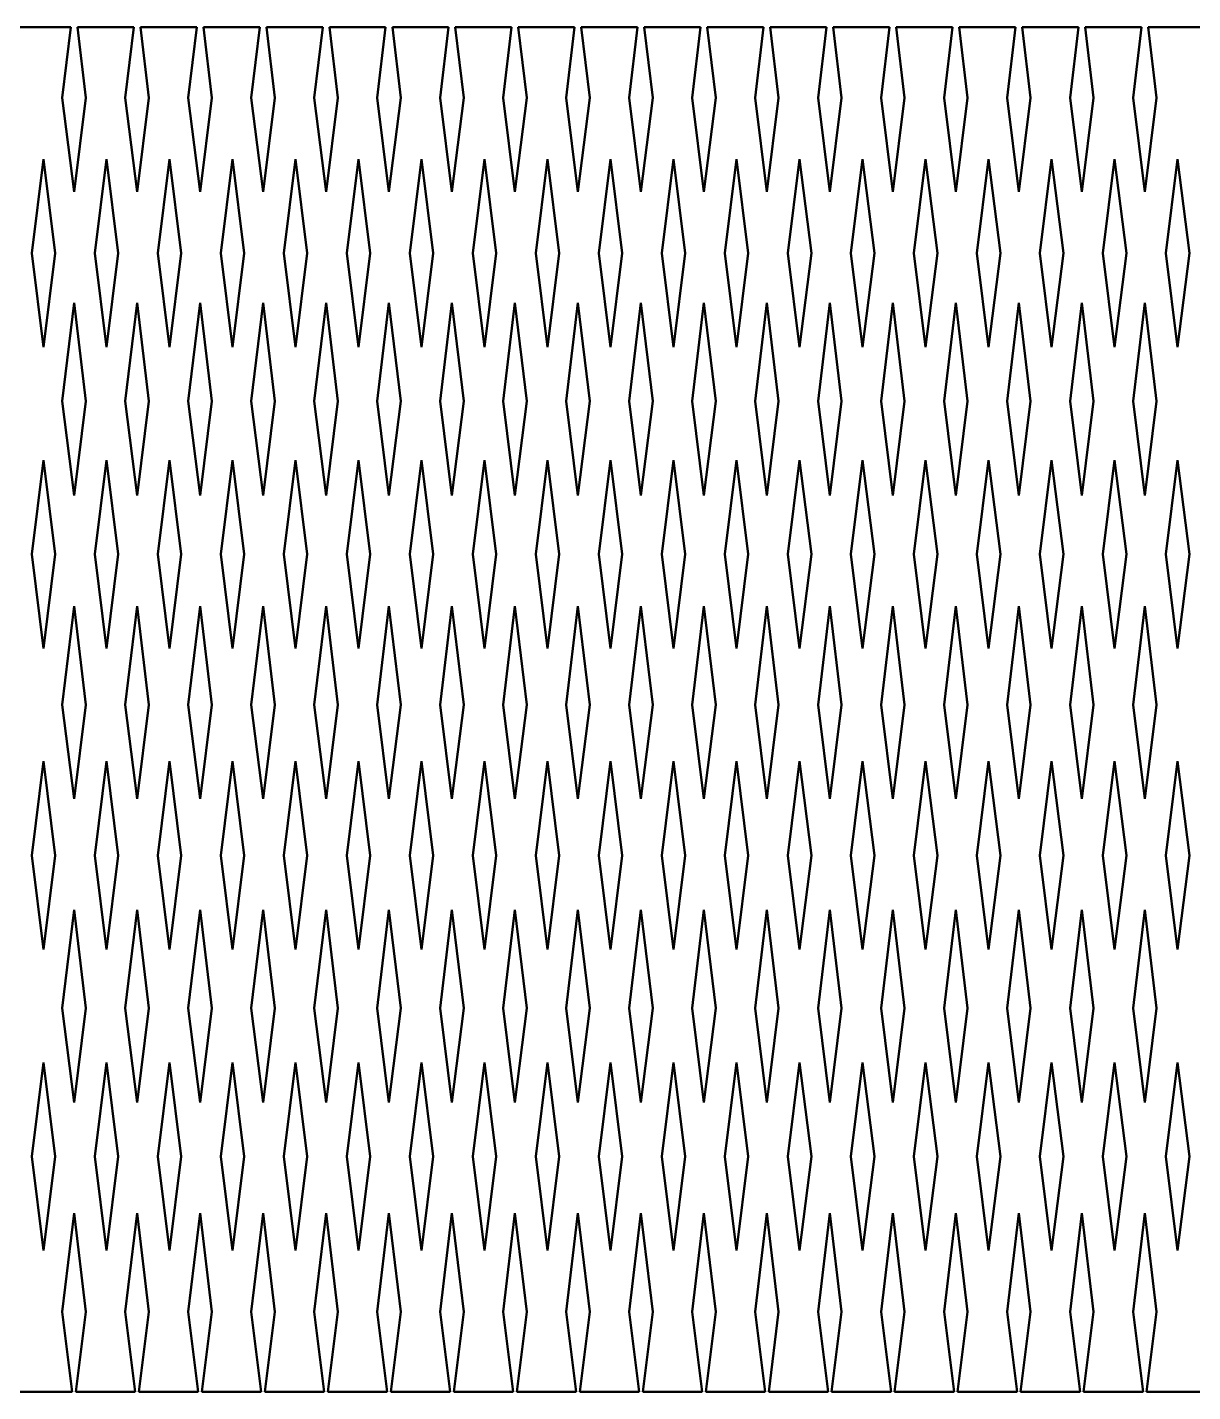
# Model space of a CAD drawing. Header units: millimetres. Extents: x 44 to 544, y 163 to 308.
# Drawn here: x 168.1 to 292, y 163.1 to 308.1 of the extents above; entities that cross this region are included whole.
import ezdxf

# ---------------------------------------------------------------- set-up
doc = ezdxf.new("R2010")
doc.units = ezdxf.units.MM
doc.header["$LTSCALE"] = 0.75
doc.layers.add('Visible', color=7, linetype='Continuous', lineweight=50)

msp = doc.modelspace()

# ---------------------------------------------------------------- linework, layer by layer
at = {"layer": 'Visible', "extrusion": (-1e-16, -1, 0)}
for p, q in [((172.724586, 308.062546), (166.739106, 308.062546)), ((171.829819, 300.562546), (172.724586, 308.062546)), ((173.435052, 308.062546), (174.329819, 300.562546)), ((179.420532, 308.062546), (173.435052, 308.062546)), ((178.525765, 300.562546), (179.420532, 308.062546)), ((180.130997, 308.062546), (181.025765, 300.562546)), ((186.116478, 308.062546), (180.130997, 308.062546)), ((185.221711, 300.562546), (186.116478, 308.062546)), ((186.826943, 308.062546), (187.721711, 300.562546)), ((192.812424, 308.062546), (186.826943, 308.062546)), ((191.917657, 300.562546), (192.812424, 308.062546)), ((193.522889, 308.062546), (194.417657, 300.562546)), ((199.50837, 308.062546), (193.522889, 308.062546)), ((198.613603, 300.562546), (199.50837, 308.062546)), ((200.218835, 308.062546), (201.113603, 300.562546)), ((206.204316, 308.062546), (200.218835, 308.062546)), ((205.309549, 300.562546), (206.204316, 308.062546)), ((206.914781, 308.062546), (207.809549, 300.562546)), ((212.900262, 308.062546), (206.914781, 308.062546)), ((212.005494, 300.562546), (212.900262, 308.062546)), ((213.610727, 308.062546), (214.505494, 300.562546)), ((219.596208, 308.062546), (213.610727, 308.062546)), ((218.70144, 300.562546), (219.596208, 308.062546)), ((220.306673, 308.062546), (221.20144, 300.562546)), ((226.292154, 308.062546), (220.306673, 308.062546)), ((225.397386, 300.562546), (226.292154, 308.062546)), ((227.002619, 308.062546), (227.897386, 300.562546)), ((232.9881, 308.062546), (227.002619, 308.062546)), ((232.093332, 300.562546), (232.9881, 308.062546)), ((233.698565, 308.062546), (234.593332, 300.562546)), ((239.684045, 308.062546), (233.698565, 308.062546)), ((238.789278, 300.562546), (239.684045, 308.062546)), ((240.394511, 308.062546), (241.289278, 300.562546)), ((246.379991, 308.062546), (240.394511, 308.062546)), ((245.485224, 300.562546), (246.379991, 308.062546)), ((247.090457, 308.062546), (247.985224, 300.562546)), ((253.075937, 308.062546), (247.090457, 308.062546)), ((252.18117, 300.562546), (253.075937, 308.062546)), ((253.786403, 308.062546), (254.68117, 300.562546)), ((259.771883, 308.062546), (253.786403, 308.062546)), ((258.877116, 300.562546), (259.771883, 308.062546)), ((260.482349, 308.062546), (261.377116, 300.562546)), ((266.467829, 308.062546), (260.482349, 308.062546)), ((265.573062, 300.562546), (266.467829, 308.062546)), ((267.178295, 308.062546), (268.073062, 300.562546)), ((273.163775, 308.062546), (267.178295, 308.062546)), ((272.269008, 300.562546), (273.163775, 308.062546)), ((273.874241, 308.062546), (274.769008, 300.562546)), ((279.859721, 308.062546), (273.874241, 308.062546)), ((278.964954, 300.562546), (279.859721, 308.062546)), ((280.570187, 308.062546), (281.464954, 300.562546)), ((286.555667, 308.062546), (280.570187, 308.062546)), ((285.6609, 300.562546), (286.555667, 308.062546)), ((287.266133, 308.062546), (288.1609, 300.562546)), ((293.251613, 308.062546), (287.266133, 308.062546)), ((173.079819, 290.562546), (171.829819, 300.562546)), ((174.329819, 300.562546), (173.079819, 290.562546)), ((179.775765, 290.562546), (178.525765, 300.562546)), ((181.025765, 300.562546), (179.775765, 290.562546)), ((186.471711, 290.562546), (185.221711, 300.562546)), ((187.721711, 300.562546), (186.471711, 290.562546)), ((193.167657, 290.562546), (191.917657, 300.562546)), ((194.417657, 300.562546), (193.167657, 290.562546)), ((199.863603, 290.562546), (198.613603, 300.562546)), ((201.113603, 300.562546), (199.863603, 290.562546)), ((206.559549, 290.562546), (205.309549, 300.562546)), ((207.809549, 300.562546), (206.559549, 290.562546)), ((213.255494, 290.562546), (212.005494, 300.562546)), ((214.505494, 300.562546), (213.255494, 290.562546)), ((219.95144, 290.562546), (218.70144, 300.562546)), ((221.20144, 300.562546), (219.95144, 290.562546)), ((226.647386, 290.562546), (225.397386, 300.562546)), ((227.897386, 300.562546), (226.647386, 290.562546)), ((233.343332, 290.562546), (232.093332, 300.562546)), ((234.593332, 300.562546), (233.343332, 290.562546)), ((240.039278, 290.562546), (238.789278, 300.562546)), ((241.289278, 300.562546), (240.039278, 290.562546)), ((246.735224, 290.562546), (245.485224, 300.562546)), ((247.985224, 300.562546), (246.735224, 290.562546)), ((253.43117, 290.562546), (252.18117, 300.562546)), ((254.68117, 300.562546), (253.43117, 290.562546)), ((260.127116, 290.562546), (258.877116, 300.562546)), ((261.377116, 300.562546), (260.127116, 290.562546)), ((266.823062, 290.562546), (265.573062, 300.562546)), ((268.073062, 300.562546), (266.823062, 290.562546)), ((273.519008, 290.562546), (272.269008, 300.562546)), ((274.769008, 300.562546), (273.519008, 290.562546)), ((280.214954, 290.562546), (278.964954, 300.562546)), ((281.464954, 300.562546), (280.214954, 290.562546)), ((286.9109, 290.562546), (285.6609, 300.562546)), ((288.1609, 300.562546), (286.9109, 290.562546)), ((168.575617, 284.062546), (169.825617, 294.062546)), ((169.825617, 294.062546), (171.075617, 284.062546)), ((175.274247, 284.062546), (176.524247, 294.062546)), ((176.524247, 294.062546), (177.774247, 284.062546)), ((181.972877, 284.062546), (183.222877, 294.062546)), ((183.222877, 294.062546), (184.472877, 284.062546)), ((188.671507, 284.062546), (189.921507, 294.062546)), ((189.921507, 294.062546), (191.171507, 284.062546)), ((195.370137, 284.062546), (196.620137, 294.062546)), ((196.620137, 294.062546), (197.870137, 284.062546)), ((202.068767, 284.062546), (203.318767, 294.062546)), ((203.318767, 294.062546), (204.568767, 284.062546)), ((208.767397, 284.062546), (210.017397, 294.062546)), ((210.017397, 294.062546), (211.267397, 284.062546)), ((215.466028, 284.062546), (216.716028, 294.062546)), ((216.716028, 294.062546), (217.966028, 284.062546)), ((222.164658, 284.062546), (223.414658, 294.062546)), ((223.414658, 294.062546), (224.664658, 284.062546)), ((228.863288, 284.062546), (230.113288, 294.062546)), ((230.113288, 294.062546), (231.363288, 284.062546)), ((235.561918, 284.062546), (236.811918, 294.062546)), ((236.811918, 294.062546), (238.061918, 284.062546)), ((242.260548, 284.062546), (243.510548, 294.062546)), ((243.510548, 294.062546), (244.760548, 284.062546)), ((248.959178, 284.062546), (250.209178, 294.062546)), ((250.209178, 294.062546), (251.459178, 284.062546)), ((255.657808, 284.062546), (256.907808, 294.062546)), ((256.907808, 294.062546), (258.157808, 284.062546)), ((262.356439, 284.062546), (263.606439, 294.062546)), ((263.606439, 294.062546), (264.856439, 284.062546)), ((269.055069, 284.062546), (270.305069, 294.062546)), ((270.305069, 294.062546), (271.555069, 284.062546)), ((275.753699, 284.062546), (277.003699, 294.062546)), ((277.003699, 294.062546), (278.253699, 284.062546)), ((282.452329, 284.062546), (283.702329, 294.062546)), ((283.702329, 294.062546), (284.952329, 284.062546)), ((289.150959, 284.062546), (290.400959, 294.062546)), ((290.400959, 294.062546), (291.650959, 284.062546)), ((169.825617, 274.062546), (168.575617, 284.062546)), ((171.075617, 284.062546), (169.825617, 274.062546)), ((176.524247, 274.062546), (175.274247, 284.062546)), ((177.774247, 284.062546), (176.524247, 274.062546)), ((183.222877, 274.062546), (181.972877, 284.062546)), ((184.472877, 284.062546), (183.222877, 274.062546)), ((189.921507, 274.062546), (188.671507, 284.062546)), ((191.171507, 284.062546), (189.921507, 274.062546)), ((196.620137, 274.062546), (195.370137, 284.062546)), ((197.870137, 284.062546), (196.620137, 274.062546)), ((203.318767, 274.062546), (202.068767, 284.062546)), ((204.568767, 284.062546), (203.318767, 274.062546)), ((210.017397, 274.062546), (208.767397, 284.062546)), ((211.267397, 284.062546), (210.017397, 274.062546)), ((216.716028, 274.062546), (215.466028, 284.062546)), ((217.966028, 284.062546), (216.716028, 274.062546)), ((223.414658, 274.062546), (222.164658, 284.062546)), ((224.664658, 284.062546), (223.414658, 274.062546)), ((230.113288, 274.062546), (228.863288, 284.062546)), ((231.363288, 284.062546), (230.113288, 274.062546)), ((236.811918, 274.062546), (235.561918, 284.062546)), ((238.061918, 284.062546), (236.811918, 274.062546)), ((243.510548, 274.062546), (242.260548, 284.062546)), ((244.760548, 284.062546), (243.510548, 274.062546)), ((250.209178, 274.062546), (248.959178, 284.062546)), ((251.459178, 284.062546), (250.209178, 274.062546)), ((256.907808, 274.062546), (255.657808, 284.062546)), ((258.157808, 284.062546), (256.907808, 274.062546)), ((263.606439, 274.062546), (262.356439, 284.062546)), ((264.856439, 284.062546), (263.606439, 274.062546)), ((270.305069, 274.062546), (269.055069, 284.062546)), ((271.555069, 284.062546), (270.305069, 274.062546)), ((277.003699, 274.062546), (275.753699, 284.062546)), ((278.253699, 284.062546), (277.003699, 274.062546)), ((283.702329, 274.062546), (282.452329, 284.062546)), ((284.952329, 284.062546), (283.702329, 274.062546)), ((290.400959, 274.062546), (289.150959, 284.062546)), ((291.650959, 284.062546), (290.400959, 274.062546)), ((171.829819, 268.312546), (173.079819, 278.790131)), ((173.079819, 278.790131), (174.329819, 268.312546)), ((178.525765, 268.312546), (179.775765, 278.790131)), ((179.775765, 278.790131), (181.025765, 268.312546)), ((185.221711, 268.312546), (186.471711, 278.790131)), ((186.471711, 278.790131), (187.721711, 268.312546)), ((191.917657, 268.312546), (193.167657, 278.790131)), ((193.167657, 278.790131), (194.417657, 268.312546)), ((198.613603, 268.312546), (199.863603, 278.790131)), ((199.863603, 278.790131), (201.113603, 268.312546)), ((205.309549, 268.312546), (206.559549, 278.790131)), ((206.559549, 278.790131), (207.809549, 268.312546)), ((212.005494, 268.312546), (213.255494, 278.790131)), ((213.255494, 278.790131), (214.505494, 268.312546)), ((218.70144, 268.312546), (219.95144, 278.790131)), ((219.95144, 278.790131), (221.20144, 268.312546)), ((225.397386, 268.312546), (226.647386, 278.790131)), ((226.647386, 278.790131), (227.897386, 268.312546)), ((232.093332, 268.312546), (233.343332, 278.790131)), ((233.343332, 278.790131), (234.593332, 268.312546)), ((238.789278, 268.312546), (240.039278, 278.790131)), ((240.039278, 278.790131), (241.289278, 268.312546)), ((245.485224, 268.312546), (246.735224, 278.790131)), ((246.735224, 278.790131), (247.985224, 268.312546)), ((252.18117, 268.312546), (253.43117, 278.790131)), ((253.43117, 278.790131), (254.68117, 268.312546)), ((258.877116, 268.312546), (260.127116, 278.790131)), ((260.127116, 278.790131), (261.377116, 268.312546)), ((265.573062, 268.312546), (266.823062, 278.790131)), ((266.823062, 278.790131), (268.073062, 268.312546)), ((272.269008, 268.312546), (273.519008, 278.790131)), ((273.519008, 278.790131), (274.769008, 268.312546)), ((278.964954, 268.312546), (280.214954, 278.790131)), ((280.214954, 278.790131), (281.464954, 268.312546)), ((285.6609, 268.312546), (286.9109, 278.790131)), ((286.9109, 278.790131), (288.1609, 268.312546)), ((173.079819, 258.312546), (171.829819, 268.312546)), ((174.329819, 268.312546), (173.079819, 258.312546)), ((179.775765, 258.312546), (178.525765, 268.312546)), ((181.025765, 268.312546), (179.775765, 258.312546)), ((186.471711, 258.312546), (185.221711, 268.312546)), ((187.721711, 268.312546), (186.471711, 258.312546)), ((193.167657, 258.312546), (191.917657, 268.312546)), ((194.417657, 268.312546), (193.167657, 258.312546)), ((199.863603, 258.312546), (198.613603, 268.312546)), ((201.113603, 268.312546), (199.863603, 258.312546)), ((206.559549, 258.312546), (205.309549, 268.312546)), ((207.809549, 268.312546), (206.559549, 258.312546)), ((213.255494, 258.312546), (212.005494, 268.312546)), ((214.505494, 268.312546), (213.255494, 258.312546)), ((219.95144, 258.312546), (218.70144, 268.312546)), ((221.20144, 268.312546), (219.95144, 258.312546)), ((226.647386, 258.312546), (225.397386, 268.312546)), ((227.897386, 268.312546), (226.647386, 258.312546)), ((233.343332, 258.312546), (232.093332, 268.312546)), ((234.593332, 268.312546), (233.343332, 258.312546)), ((240.039278, 258.312546), (238.789278, 268.312546)), ((241.289278, 268.312546), (240.039278, 258.312546)), ((246.735224, 258.312546), (245.485224, 268.312546)), ((247.985224, 268.312546), (246.735224, 258.312546)), ((253.43117, 258.312546), (252.18117, 268.312546)), ((254.68117, 268.312546), (253.43117, 258.312546)), ((260.127116, 258.312546), (258.877116, 268.312546)), ((261.377116, 268.312546), (260.127116, 258.312546)), ((266.823062, 258.312546), (265.573062, 268.312546)), ((268.073062, 268.312546), (266.823062, 258.312546)), ((273.519008, 258.312546), (272.269008, 268.312546)), ((274.769008, 268.312546), (273.519008, 258.312546)), ((280.214954, 258.312546), (278.964954, 268.312546)), ((281.464954, 268.312546), (280.214954, 258.312546)), ((286.9109, 258.312546), (285.6609, 268.312546)), ((288.1609, 268.312546), (286.9109, 258.312546)), ((168.575617, 252.062546), (169.825617, 262.062546)), ((169.825617, 262.062546), (171.075617, 252.062546)), ((175.274247, 252.062546), (176.524247, 262.062546)), ((176.524247, 262.062546), (177.774247, 252.062546)), ((181.972877, 252.062546), (183.222877, 262.062546)), ((183.222877, 262.062546), (184.472877, 252.062546)), ((188.671507, 252.062546), (189.921507, 262.062546)), ((189.921507, 262.062546), (191.171507, 252.062546)), ((195.370137, 252.062546), (196.620137, 262.062546)), ((196.620137, 262.062546), (197.870137, 252.062546)), ((202.068767, 252.062546), (203.318767, 262.062546)), ((203.318767, 262.062546), (204.568767, 252.062546)), ((208.767397, 252.062546), (210.017397, 262.062546)), ((210.017397, 262.062546), (211.267397, 252.062546)), ((215.466028, 252.062546), (216.716028, 262.062546)), ((216.716028, 262.062546), (217.966028, 252.062546)), ((222.164658, 252.062546), (223.414658, 262.062546)), ((223.414658, 262.062546), (224.664658, 252.062546)), ((228.863288, 252.062546), (230.113288, 262.062546)), ((230.113288, 262.062546), (231.363288, 252.062546)), ((235.561918, 252.062546), (236.811918, 262.062546)), ((236.811918, 262.062546), (238.061918, 252.062546)), ((242.260548, 252.062546), (243.510548, 262.062546)), ((243.510548, 262.062546), (244.760548, 252.062546)), ((248.959178, 252.062546), (250.209178, 262.062546)), ((250.209178, 262.062546), (251.459178, 252.062546)), ((255.657808, 252.062546), (256.907808, 262.062546)), ((256.907808, 262.062546), (258.157808, 252.062546)), ((262.356439, 252.062546), (263.606439, 262.062546)), ((263.606439, 262.062546), (264.856439, 252.062546)), ((269.055069, 252.062546), (270.305069, 262.062546)), ((270.305069, 262.062546), (271.555069, 252.062546)), ((275.753699, 252.062546), (277.003699, 262.062546)), ((277.003699, 262.062546), (278.253699, 252.062546)), ((282.452329, 252.062546), (283.702329, 262.062546)), ((283.702329, 262.062546), (284.952329, 252.062546)), ((289.150959, 252.062546), (290.400959, 262.062546)), ((290.400959, 262.062546), (291.650959, 252.062546)), ((169.825617, 242.062546), (168.575617, 252.062546)), ((171.075617, 252.062546), (169.825617, 242.062546)), ((176.524247, 242.062546), (175.274247, 252.062546)), ((177.774247, 252.062546), (176.524247, 242.062546)), ((183.222877, 242.062546), (181.972877, 252.062546)), ((184.472877, 252.062546), (183.222877, 242.062546)), ((189.921507, 242.062546), (188.671507, 252.062546)), ((191.171507, 252.062546), (189.921507, 242.062546)), ((196.620137, 242.062546), (195.370137, 252.062546)), ((197.870137, 252.062546), (196.620137, 242.062546)), ((203.318767, 242.062546), (202.068767, 252.062546)), ((204.568767, 252.062546), (203.318767, 242.062546)), ((210.017397, 242.062546), (208.767397, 252.062546)), ((211.267397, 252.062546), (210.017397, 242.062546)), ((216.716028, 242.062546), (215.466028, 252.062546)), ((217.966028, 252.062546), (216.716028, 242.062546)), ((223.414658, 242.062546), (222.164658, 252.062546)), ((224.664658, 252.062546), (223.414658, 242.062546)), ((230.113288, 242.062546), (228.863288, 252.062546)), ((231.363288, 252.062546), (230.113288, 242.062546)), ((236.811918, 242.062546), (235.561918, 252.062546)), ((238.061918, 252.062546), (236.811918, 242.062546)), ((243.510548, 242.062546), (242.260548, 252.062546)), ((244.760548, 252.062546), (243.510548, 242.062546)), ((250.209178, 242.062546), (248.959178, 252.062546)), ((251.459178, 252.062546), (250.209178, 242.062546)), ((256.907808, 242.062546), (255.657808, 252.062546)), ((258.157808, 252.062546), (256.907808, 242.062546)), ((263.606439, 242.062546), (262.356439, 252.062546)), ((264.856439, 252.062546), (263.606439, 242.062546)), ((270.305069, 242.062546), (269.055069, 252.062546)), ((271.555069, 252.062546), (270.305069, 242.062546)), ((277.003699, 242.062546), (275.753699, 252.062546)), ((278.253699, 252.062546), (277.003699, 242.062546)), ((283.702329, 242.062546), (282.452329, 252.062546)), ((284.952329, 252.062546), (283.702329, 242.062546)), ((290.400959, 242.062546), (289.150959, 252.062546)), ((291.650959, 252.062546), (290.400959, 242.062546)), ((171.829819, 236.062546), (173.079819, 246.540131)), ((173.079819, 246.540131), (174.329819, 236.062546)), ((178.525765, 236.062546), (179.775765, 246.540131)), ((179.775765, 246.540131), (181.025765, 236.062546)), ((185.221711, 236.062546), (186.471711, 246.540131)), ((186.471711, 246.540131), (187.721711, 236.062546)), ((191.917657, 236.062546), (193.167657, 246.540131)), ((193.167657, 246.540131), (194.417657, 236.062546)), ((198.613603, 236.062546), (199.863603, 246.540131)), ((199.863603, 246.540131), (201.113603, 236.062546)), ((205.309549, 236.062546), (206.559549, 246.540131)), ((206.559549, 246.540131), (207.809549, 236.062546)), ((212.005494, 236.062546), (213.255494, 246.540131)), ((213.255494, 246.540131), (214.505494, 236.062546)), ((218.70144, 236.062546), (219.95144, 246.540131)), ((219.95144, 246.540131), (221.20144, 236.062546)), ((225.397386, 236.062546), (226.647386, 246.540131)), ((226.647386, 246.540131), (227.897386, 236.062546)), ((232.093332, 236.062546), (233.343332, 246.540131)), ((233.343332, 246.540131), (234.593332, 236.062546)), ((238.789278, 236.062546), (240.039278, 246.540131)), ((240.039278, 246.540131), (241.289278, 236.062546)), ((245.485224, 236.062546), (246.735224, 246.540131)), ((246.735224, 246.540131), (247.985224, 236.062546)), ((252.18117, 236.062546), (253.43117, 246.540131)), ((253.43117, 246.540131), (254.68117, 236.062546)), ((258.877116, 236.062546), (260.127116, 246.540131)), ((260.127116, 246.540131), (261.377116, 236.062546)), ((265.573062, 236.062546), (266.823062, 246.540131)), ((266.823062, 246.540131), (268.073062, 236.062546)), ((272.269008, 236.062546), (273.519008, 246.540131)), ((273.519008, 246.540131), (274.769008, 236.062546)), ((278.964954, 236.062546), (280.214954, 246.540131)), ((280.214954, 246.540131), (281.464954, 236.062546)), ((285.6609, 236.062546), (286.9109, 246.540131)), ((286.9109, 246.540131), (288.1609, 236.062546)), ((173.079819, 226.062546), (171.829819, 236.062546)), ((174.329819, 236.062546), (173.079819, 226.062546)), ((179.775765, 226.062546), (178.525765, 236.062546)), ((181.025765, 236.062546), (179.775765, 226.062546)), ((186.471711, 226.062546), (185.221711, 236.062546)), ((187.721711, 236.062546), (186.471711, 226.062546)), ((193.167657, 226.062546), (191.917657, 236.062546)), ((194.417657, 236.062546), (193.167657, 226.062546)), ((199.863603, 226.062546), (198.613603, 236.062546)), ((201.113603, 236.062546), (199.863603, 226.062546)), ((206.559549, 226.062546), (205.309549, 236.062546)), ((207.809549, 236.062546), (206.559549, 226.062546)), ((213.255494, 226.062546), (212.005494, 236.062546)), ((214.505494, 236.062546), (213.255494, 226.062546)), ((219.95144, 226.062546), (218.70144, 236.062546)), ((221.20144, 236.062546), (219.95144, 226.062546)), ((226.647386, 226.062546), (225.397386, 236.062546)), ((227.897386, 236.062546), (226.647386, 226.062546)), ((233.343332, 226.062546), (232.093332, 236.062546)), ((234.593332, 236.062546), (233.343332, 226.062546)), ((240.039278, 226.062546), (238.789278, 236.062546)), ((241.289278, 236.062546), (240.039278, 226.062546)), ((246.735224, 226.062546), (245.485224, 236.062546)), ((247.985224, 236.062546), (246.735224, 226.062546)), ((253.43117, 226.062546), (252.18117, 236.062546)), ((254.68117, 236.062546), (253.43117, 226.062546)), ((260.127116, 226.062546), (258.877116, 236.062546)), ((261.377116, 236.062546), (260.127116, 226.062546)), ((266.823062, 226.062546), (265.573062, 236.062546)), ((268.073062, 236.062546), (266.823062, 226.062546)), ((273.519008, 226.062546), (272.269008, 236.062546)), ((274.769008, 236.062546), (273.519008, 226.062546)), ((280.214954, 226.062546), (278.964954, 236.062546)), ((281.464954, 236.062546), (280.214954, 226.062546)), ((286.9109, 226.062546), (285.6609, 236.062546)), ((288.1609, 236.062546), (286.9109, 226.062546)), ((168.575617, 220.062546), (169.825617, 230.062546)), ((169.825617, 230.062546), (171.075617, 220.062546)), ((175.274247, 220.062546), (176.524247, 230.062546)), ((176.524247, 230.062546), (177.774247, 220.062546)), ((181.972877, 220.062546), (183.222877, 230.062546)), ((183.222877, 230.062546), (184.472877, 220.062546)), ((188.671507, 220.062546), (189.921507, 230.062546)), ((189.921507, 230.062546), (191.171507, 220.062546)), ((195.370137, 220.062546), (196.620137, 230.062546)), ((196.620137, 230.062546), (197.870137, 220.062546)), ((202.068767, 220.062546), (203.318767, 230.062546)), ((203.318767, 230.062546), (204.568767, 220.062546)), ((208.767397, 220.062546), (210.017397, 230.062546)), ((210.017397, 230.062546), (211.267397, 220.062546)), ((215.466028, 220.062546), (216.716028, 230.062546)), ((216.716028, 230.062546), (217.966028, 220.062546)), ((222.164658, 220.062546), (223.414658, 230.062546)), ((223.414658, 230.062546), (224.664658, 220.062546)), ((228.863288, 220.062546), (230.113288, 230.062546)), ((230.113288, 230.062546), (231.363288, 220.062546)), ((235.561918, 220.062546), (236.811918, 230.062546)), ((236.811918, 230.062546), (238.061918, 220.062546)), ((242.260548, 220.062546), (243.510548, 230.062546)), ((243.510548, 230.062546), (244.760548, 220.062546)), ((248.959178, 220.062546), (250.209178, 230.062546)), ((250.209178, 230.062546), (251.459178, 220.062546)), ((255.657808, 220.062546), (256.907808, 230.062546)), ((256.907808, 230.062546), (258.157808, 220.062546)), ((262.356439, 220.062546), (263.606439, 230.062546)), ((263.606439, 230.062546), (264.856439, 220.062546)), ((269.055069, 220.062546), (270.305069, 230.062546)), ((270.305069, 230.062546), (271.555069, 220.062546)), ((275.753699, 220.062546), (277.003699, 230.062546)), ((277.003699, 230.062546), (278.253699, 220.062546)), ((282.452329, 220.062546), (283.702329, 230.062546)), ((283.702329, 230.062546), (284.952329, 220.062546)), ((289.150959, 220.062546), (290.400959, 230.062546)), ((290.400959, 230.062546), (291.650959, 220.062546)), ((169.825617, 210.062546), (168.575617, 220.062546)), ((171.075617, 220.062546), (169.825617, 210.062546)), ((176.524247, 210.062546), (175.274247, 220.062546)), ((177.774247, 220.062546), (176.524247, 210.062546)), ((183.222877, 210.062546), (181.972877, 220.062546)), ((184.472877, 220.062546), (183.222877, 210.062546)), ((189.921507, 210.062546), (188.671507, 220.062546)), ((191.171507, 220.062546), (189.921507, 210.062546)), ((196.620137, 210.062546), (195.370137, 220.062546)), ((197.870137, 220.062546), (196.620137, 210.062546)), ((203.318767, 210.062546), (202.068767, 220.062546)), ((204.568767, 220.062546), (203.318767, 210.062546)), ((210.017397, 210.062546), (208.767397, 220.062546)), ((211.267397, 220.062546), (210.017397, 210.062546)), ((216.716028, 210.062546), (215.466028, 220.062546)), ((217.966028, 220.062546), (216.716028, 210.062546)), ((223.414658, 210.062546), (222.164658, 220.062546)), ((224.664658, 220.062546), (223.414658, 210.062546)), ((230.113288, 210.062546), (228.863288, 220.062546)), ((231.363288, 220.062546), (230.113288, 210.062546)), ((236.811918, 210.062546), (235.561918, 220.062546)), ((238.061918, 220.062546), (236.811918, 210.062546)), ((243.510548, 210.062546), (242.260548, 220.062546)), ((244.760548, 220.062546), (243.510548, 210.062546)), ((250.209178, 210.062546), (248.959178, 220.062546)), ((251.459178, 220.062546), (250.209178, 210.062546)), ((256.907808, 210.062546), (255.657808, 220.062546)), ((258.157808, 220.062546), (256.907808, 210.062546)), ((263.606439, 210.062546), (262.356439, 220.062546)), ((264.856439, 220.062546), (263.606439, 210.062546)), ((270.305069, 210.062546), (269.055069, 220.062546)), ((271.555069, 220.062546), (270.305069, 210.062546)), ((277.003699, 210.062546), (275.753699, 220.062546)), ((278.253699, 220.062546), (277.003699, 210.062546)), ((283.702329, 210.062546), (282.452329, 220.062546)), ((284.952329, 220.062546), (283.702329, 210.062546)), ((290.400959, 210.062546), (289.150959, 220.062546)), ((291.650959, 220.062546), (290.400959, 210.062546)), ((171.829819, 203.812546), (173.079819, 214.290131)), ((173.079819, 214.290131), (174.329819, 203.812546)), ((178.525765, 203.812546), (179.775765, 214.290131)), ((179.775765, 214.290131), (181.025765, 203.812546)), ((185.221711, 203.812546), (186.471711, 214.290131)), ((186.471711, 214.290131), (187.721711, 203.812546)), ((191.917657, 203.812546), (193.167657, 214.290131)), ((193.167657, 214.290131), (194.417657, 203.812546)), ((198.613603, 203.812546), (199.863603, 214.290131)), ((199.863603, 214.290131), (201.113603, 203.812546)), ((205.309549, 203.812546), (206.559549, 214.290131)), ((206.559549, 214.290131), (207.809549, 203.812546)), ((212.005494, 203.812546), (213.255494, 214.290131)), ((213.255494, 214.290131), (214.505494, 203.812546)), ((218.70144, 203.812546), (219.95144, 214.290131)), ((219.95144, 214.290131), (221.20144, 203.812546)), ((225.397386, 203.812546), (226.647386, 214.290131)), ((226.647386, 214.290131), (227.897386, 203.812546)), ((232.093332, 203.812546), (233.343332, 214.290131)), ((233.343332, 214.290131), (234.593332, 203.812546)), ((238.789278, 203.812546), (240.039278, 214.290131)), ((240.039278, 214.290131), (241.289278, 203.812546)), ((245.485224, 203.812546), (246.735224, 214.290131)), ((246.735224, 214.290131), (247.985224, 203.812546)), ((252.18117, 203.812546), (253.43117, 214.290131)), ((253.43117, 214.290131), (254.68117, 203.812546)), ((258.877116, 203.812546), (260.127116, 214.290131)), ((260.127116, 214.290131), (261.377116, 203.812546)), ((265.573062, 203.812546), (266.823062, 214.290131)), ((266.823062, 214.290131), (268.073062, 203.812546)), ((272.269008, 203.812546), (273.519008, 214.290131)), ((273.519008, 214.290131), (274.769008, 203.812546)), ((278.964954, 203.812546), (280.214954, 214.290131)), ((280.214954, 214.290131), (281.464954, 203.812546)), ((285.6609, 203.812546), (286.9109, 214.290131)), ((286.9109, 214.290131), (288.1609, 203.812546)), ((173.079819, 193.812546), (171.829819, 203.812546)), ((174.329819, 203.812546), (173.079819, 193.812546)), ((179.775765, 193.812546), (178.525765, 203.812546)), ((181.025765, 203.812546), (179.775765, 193.812546)), ((186.471711, 193.812546), (185.221711, 203.812546)), ((187.721711, 203.812546), (186.471711, 193.812546)), ((193.167657, 193.812546), (191.917657, 203.812546)), ((194.417657, 203.812546), (193.167657, 193.812546)), ((199.863603, 193.812546), (198.613603, 203.812546)), ((201.113603, 203.812546), (199.863603, 193.812546)), ((206.559549, 193.812546), (205.309549, 203.812546)), ((207.809549, 203.812546), (206.559549, 193.812546)), ((213.255494, 193.812546), (212.005494, 203.812546)), ((214.505494, 203.812546), (213.255494, 193.812546)), ((219.95144, 193.812546), (218.70144, 203.812546)), ((221.20144, 203.812546), (219.95144, 193.812546)), ((226.647386, 193.812546), (225.397386, 203.812546)), ((227.897386, 203.812546), (226.647386, 193.812546)), ((233.343332, 193.812546), (232.093332, 203.812546)), ((234.593332, 203.812546), (233.343332, 193.812546)), ((240.039278, 193.812546), (238.789278, 203.812546)), ((241.289278, 203.812546), (240.039278, 193.812546)), ((246.735224, 193.812546), (245.485224, 203.812546)), ((247.985224, 203.812546), (246.735224, 193.812546)), ((253.43117, 193.812546), (252.18117, 203.812546)), ((254.68117, 203.812546), (253.43117, 193.812546)), ((260.127116, 193.812546), (258.877116, 203.812546)), ((261.377116, 203.812546), (260.127116, 193.812546)), ((266.823062, 193.812546), (265.573062, 203.812546)), ((268.073062, 203.812546), (266.823062, 193.812546)), ((273.519008, 193.812546), (272.269008, 203.812546)), ((274.769008, 203.812546), (273.519008, 193.812546)), ((280.214954, 193.812546), (278.964954, 203.812546)), ((281.464954, 203.812546), (280.214954, 193.812546)), ((286.9109, 193.812546), (285.6609, 203.812546)), ((288.1609, 203.812546), (286.9109, 193.812546)), ((168.575617, 188.062546), (169.825617, 198.062546)), ((169.825617, 198.062546), (171.075617, 188.062546)), ((175.274247, 188.062546), (176.524247, 198.062546)), ((176.524247, 198.062546), (177.774247, 188.062546)), ((181.972877, 188.062546), (183.222877, 198.062546)), ((183.222877, 198.062546), (184.472877, 188.062546)), ((188.671507, 188.062546), (189.921507, 198.062546)), ((189.921507, 198.062546), (191.171507, 188.062546)), ((195.370137, 188.062546), (196.620137, 198.062546)), ((196.620137, 198.062546), (197.870137, 188.062546)), ((202.068767, 188.062546), (203.318767, 198.062546)), ((203.318767, 198.062546), (204.568767, 188.062546)), ((208.767397, 188.062546), (210.017397, 198.062546)), ((210.017397, 198.062546), (211.267397, 188.062546)), ((215.466028, 188.062546), (216.716028, 198.062546)), ((216.716028, 198.062546), (217.966028, 188.062546)), ((222.164658, 188.062546), (223.414658, 198.062546)), ((223.414658, 198.062546), (224.664658, 188.062546)), ((228.863288, 188.062546), (230.113288, 198.062546)), ((230.113288, 198.062546), (231.363288, 188.062546)), ((235.561918, 188.062546), (236.811918, 198.062546)), ((236.811918, 198.062546), (238.061918, 188.062546)), ((242.260548, 188.062546), (243.510548, 198.062546)), ((243.510548, 198.062546), (244.760548, 188.062546)), ((248.959178, 188.062546), (250.209178, 198.062546)), ((250.209178, 198.062546), (251.459178, 188.062546)), ((255.657808, 188.062546), (256.907808, 198.062546)), ((256.907808, 198.062546), (258.157808, 188.062546)), ((262.356439, 188.062546), (263.606439, 198.062546)), ((263.606439, 198.062546), (264.856439, 188.062546)), ((269.055069, 188.062546), (270.305069, 198.062546)), ((270.305069, 198.062546), (271.555069, 188.062546)), ((275.753699, 188.062546), (277.003699, 198.062546)), ((277.003699, 198.062546), (278.253699, 188.062546)), ((282.452329, 188.062546), (283.702329, 198.062546)), ((283.702329, 198.062546), (284.952329, 188.062546)), ((289.150959, 188.062546), (290.400959, 198.062546)), ((290.400959, 198.062546), (291.650959, 188.062546)), ((169.825617, 178.062546), (168.575617, 188.062546)), ((171.075617, 188.062546), (169.825617, 178.062546)), ((176.524247, 178.062546), (175.274247, 188.062546)), ((177.774247, 188.062546), (176.524247, 178.062546)), ((183.222877, 178.062546), (181.972877, 188.062546)), ((184.472877, 188.062546), (183.222877, 178.062546)), ((189.921507, 178.062546), (188.671507, 188.062546)), ((191.171507, 188.062546), (189.921507, 178.062546)), ((196.620137, 178.062546), (195.370137, 188.062546)), ((197.870137, 188.062546), (196.620137, 178.062546)), ((203.318767, 178.062546), (202.068767, 188.062546)), ((204.568767, 188.062546), (203.318767, 178.062546)), ((210.017397, 178.062546), (208.767397, 188.062546)), ((211.267397, 188.062546), (210.017397, 178.062546)), ((216.716028, 178.062546), (215.466028, 188.062546)), ((217.966028, 188.062546), (216.716028, 178.062546)), ((223.414658, 178.062546), (222.164658, 188.062546)), ((224.664658, 188.062546), (223.414658, 178.062546)), ((230.113288, 178.062546), (228.863288, 188.062546)), ((231.363288, 188.062546), (230.113288, 178.062546)), ((236.811918, 178.062546), (235.561918, 188.062546)), ((238.061918, 188.062546), (236.811918, 178.062546)), ((243.510548, 178.062546), (242.260548, 188.062546)), ((244.760548, 188.062546), (243.510548, 178.062546)), ((250.209178, 178.062546), (248.959178, 188.062546)), ((251.459178, 188.062546), (250.209178, 178.062546)), ((256.907808, 178.062546), (255.657808, 188.062546)), ((258.157808, 188.062546), (256.907808, 178.062546)), ((263.606439, 178.062546), (262.356439, 188.062546)), ((264.856439, 188.062546), (263.606439, 178.062546)), ((270.305069, 178.062546), (269.055069, 188.062546)), ((271.555069, 188.062546), (270.305069, 178.062546)), ((277.003699, 178.062546), (275.753699, 188.062546)), ((278.253699, 188.062546), (277.003699, 178.062546)), ((283.702329, 178.062546), (282.452329, 188.062546)), ((284.952329, 188.062546), (283.702329, 178.062546)), ((290.400959, 178.062546), (289.150959, 188.062546)), ((291.650959, 188.062546), (290.400959, 178.062546)), ((171.829819, 171.562546), (173.079819, 182.040131)), ((173.079819, 182.040131), (174.329819, 171.562546)), ((178.525765, 171.562546), (179.775765, 182.040131)), ((179.775765, 182.040131), (181.025765, 171.562546)), ((185.221711, 171.562546), (186.471711, 182.040131)), ((186.471711, 182.040131), (187.721711, 171.562546)), ((191.917657, 171.562546), (193.167657, 182.040131)), ((193.167657, 182.040131), (194.417657, 171.562546)), ((198.613603, 171.562546), (199.863603, 182.040131)), ((199.863603, 182.040131), (201.113603, 171.562546)), ((205.309549, 171.562546), (206.559549, 182.040131)), ((206.559549, 182.040131), (207.809549, 171.562546)), ((212.005494, 171.562546), (213.255494, 182.040131)), ((213.255494, 182.040131), (214.505494, 171.562546)), ((218.70144, 171.562546), (219.95144, 182.040131)), ((219.95144, 182.040131), (221.20144, 171.562546)), ((225.397386, 171.562546), (226.647386, 182.040131)), ((226.647386, 182.040131), (227.897386, 171.562546)), ((232.093332, 171.562546), (233.343332, 182.040131)), ((233.343332, 182.040131), (234.593332, 171.562546)), ((238.789278, 171.562546), (240.039278, 182.040131)), ((240.039278, 182.040131), (241.289278, 171.562546)), ((245.485224, 171.562546), (246.735224, 182.040131)), ((246.735224, 182.040131), (247.985224, 171.562546)), ((252.18117, 171.562546), (253.43117, 182.040131)), ((253.43117, 182.040131), (254.68117, 171.562546)), ((258.877116, 171.562546), (260.127116, 182.040131)), ((260.127116, 182.040131), (261.377116, 171.562546)), ((265.573062, 171.562546), (266.823062, 182.040131)), ((266.823062, 182.040131), (268.073062, 171.562546)), ((272.269008, 171.562546), (273.519008, 182.040131)), ((273.519008, 182.040131), (274.769008, 171.562546)), ((278.964954, 171.562546), (280.214954, 182.040131)), ((280.214954, 182.040131), (281.464954, 171.562546)), ((285.6609, 171.562546), (286.9109, 182.040131)), ((286.9109, 182.040131), (288.1609, 171.562546)), ((172.892319, 163.062546), (171.829819, 171.562546)), ((174.329819, 171.562546), (173.267319, 163.062546)), ((179.588265, 163.062546), (178.525765, 171.562546)), ((181.025765, 171.562546), (179.963265, 163.062546)), ((186.284211, 163.062546), (185.221711, 171.562546)), ((187.721711, 171.562546), (186.659211, 163.062546)), ((192.980157, 163.062546), (191.917657, 171.562546)), ((194.417657, 171.562546), (193.355157, 163.062546)), ((199.676103, 163.062546), (198.613603, 171.562546)), ((201.113603, 171.562546), (200.051103, 163.062546)), ((206.372049, 163.062546), (205.309549, 171.562546)), ((207.809549, 171.562546), (206.747049, 163.062546)), ((213.067994, 163.062546), (212.005494, 171.562546)), ((214.505494, 171.562546), (213.442994, 163.062546)), ((219.76394, 163.062546), (218.70144, 171.562546)), ((221.20144, 171.562546), (220.13894, 163.062546)), ((226.459886, 163.062546), (225.397386, 171.562546)), ((227.897386, 171.562546), (226.834886, 163.062546)), ((233.155832, 163.062546), (232.093332, 171.562546)), ((234.593332, 171.562546), (233.530832, 163.062546)), ((239.851778, 163.062546), (238.789278, 171.562546)), ((241.289278, 171.562546), (240.226778, 163.062546)), ((246.547724, 163.062546), (245.485224, 171.562546)), ((247.985224, 171.562546), (246.922724, 163.062546)), ((253.24367, 163.062546), (252.18117, 171.562546)), ((254.68117, 171.562546), (253.61867, 163.062546)), ((259.939616, 163.062546), (258.877116, 171.562546)), ((261.377116, 171.562546), (260.314616, 163.062546)), ((266.635562, 163.062546), (265.573062, 171.562546)), ((268.073062, 171.562546), (267.010562, 163.062546)), ((273.331508, 163.062546), (272.269008, 171.562546)), ((274.769008, 171.562546), (273.706508, 163.062546)), ((280.027454, 163.062546), (278.964954, 171.562546)), ((281.464954, 171.562546), (280.402454, 163.062546)), ((286.7234, 163.062546), (285.6609, 171.562546)), ((288.1609, 171.562546), (287.0984, 163.062546)), ((166.571373, 163.062546), (172.892319, 163.062546)), ((173.267319, 163.062546), (179.588265, 163.062546)), ((179.963265, 163.062546), (186.284211, 163.062546)), ((186.659211, 163.062546), (192.980157, 163.062546)), ((193.355157, 163.062546), (199.676103, 163.062546)), ((200.051103, 163.062546), (206.372049, 163.062546)), ((206.747049, 163.062546), (213.067994, 163.062546)), ((213.442994, 163.062546), (219.76394, 163.062546)), ((220.13894, 163.062546), (226.459886, 163.062546)), ((226.834886, 163.062546), (233.155832, 163.062546)), ((233.530832, 163.062546), (239.851778, 163.062546)), ((240.226778, 163.062546), (246.547724, 163.062546)), ((246.922724, 163.062546), (253.24367, 163.062546)), ((253.61867, 163.062546), (259.939616, 163.062546)), ((260.314616, 163.062546), (266.635562, 163.062546)), ((267.010562, 163.062546), (273.331508, 163.062546)), ((273.706508, 163.062546), (280.027454, 163.062546)), ((280.402454, 163.062546), (286.7234, 163.062546)), ((287.0984, 163.062546), (293.419346, 163.062546))]:
    msp.add_line(p, q, dxfattribs=at)

doc.saveas('drawing.dxf')
